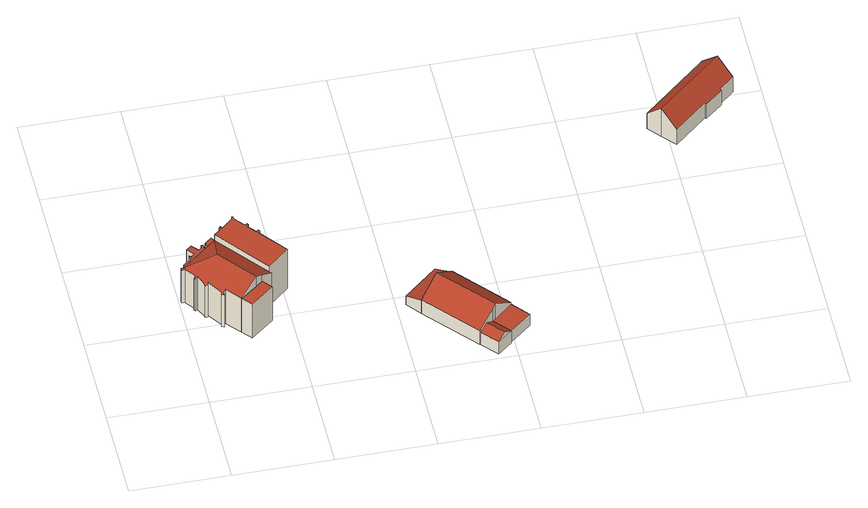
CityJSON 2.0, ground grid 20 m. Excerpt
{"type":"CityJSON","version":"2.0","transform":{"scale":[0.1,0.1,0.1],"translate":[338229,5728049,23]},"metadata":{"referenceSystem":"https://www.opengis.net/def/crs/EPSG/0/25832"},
"CityObjects":{
"building1":{"type":"Building","attributes":{"Gemeindeschluessel":"05170048","Geometrietyp2DReferenz":"3000","function":"31001_1010"},"address":[{"country":"Germany","locality":"Wesel","thoroughfareNumber":"43","thoroughfareName":"Wurmflakstraße"}],"children":["building1-1","building1-2","building1-3","building1-4"]},
"building1-1":{"type":"BuildingPart","attributes":{"roofType":"5000","measuredHeight":11.47},"parents":["building1"],"geometry":[{"type":"MultiSurface","lod":"2","boundaries":[[[0,1,2,3]],[[4,5,1,0]],[[6,7,5,4]],[[8,9,7,6]],[[10,11,9,8]],[[12,13,11,10]],[[14,15,13,12]],[[16,17,15,14]],[[18,19,17,16]],[[20,21,19,18]],[[22,23,21,20]],[[24,25,23,22]],[[26,27,25,24]],[[28,29,27,26]],[[30,31,29,28]],[[32,33,31,30]],[[34,35,33,32]],[[36,37,38,39]],[[40,41,37,36]],[[3,2,42,43]],[[44,40,36,39,45,46]],[[45,34,32,46]],[[32,30,28,26,24,22,20,18,16,14,12,10,8,6,4,0,3,43,44,46]],[[1,5,7,9,11,13,15,17,19,21,23,25,27,29,31,33,35,47,38,37,41,48,42,2]],[[34,45,49,50]],[[50,49,47,35]],[[45,39,38,47]],[[40,44,51,52]],[[51,48,41,52]],[[44,43,51]],[[48,51,43,42]]],"semantics":{"surfaces":[{"type":"WallSurface"},{"type":"RoofSurface"},{"type":"GroundSurface"},{"type":"ClosureSurface"}],"values":[0,0,0,0,0,0,0,0,0,0,0,0,0,0,0,0,0,0,0,0,1,1,1,2,0,3,3,0,3,0,3]}}]},
"building1-2":{"type":"BuildingPart","attributes":{"roofType":"1000","measuredHeight":10.45},"parents":["building1"],"geometry":[{"type":"MultiSurface","lod":"2","boundaries":[[[53,54,55,56]],[[57,58,54,53]],[[59,60,58,57]],[[61,62,60,59]],[[63,64,62,61]],[[65,66,64,63]],[[67,68,66,65]],[[69,70,68,67]],[[71,72,70,69]],[[73,74,72,71]],[[75,76,74,73]],[[77,78,76,75]],[[79,80,78,77]],[[81,82,80,79]],[[83,84,82,81]],[[85,86,84,83]],[[87,88,86,85]],[[89,90,88,87]],[[91,38,90,89]],[[89,87,85,83,81,79,77,75,73,71,69,67,65,63,61,59,57,53,56,92,91]],[[55,54,58,60,62,64,66,68,70,72,74,76,78,80,82,84,86,88,90,38,47]],[[92,56,93,49]],[[47,49,93,55]],[[91,92,45,39]],[[47,38,39,45]]],"semantics":{"surfaces":[{"type":"WallSurface"},{"type":"RoofSurface"},{"type":"GroundSurface"},{"type":"ClosureSurface"}],"values":[0,0,0,0,0,0,0,0,0,0,0,0,0,0,0,0,0,0,0,1,2,0,3,0,3]}}]},
"building1-3":{"type":"BuildingPart","attributes":{"roofType":"1000","measuredHeight":8.96},"parents":["building1"],"geometry":[{"type":"MultiSurface","lod":"2","boundaries":[[[94,95,41,52]],[[96,97,95,94]],[[43,42,97,96]],[[94,52,43,96]],[[41,95,97,42]],[[51,52,41,48]],[[43,51,48,42]]],"semantics":{"surfaces":[{"type":"WallSurface"},{"type":"RoofSurface"},{"type":"GroundSurface"},{"type":"ClosureSurface"}],"values":[0,0,0,1,2,3,3]}}]},
"building1-4":{"type":"BuildingPart","attributes":{"roofType":"1000","measuredHeight":5.68},"parents":["building1"],"geometry":[{"type":"MultiSurface","lod":"2","boundaries":[[[98,99,35,50]],[[100,101,99,98]],[[102,103,101,100]],[[104,105,103,102]],[[106,107,105,104]],[[108,109,107,106]],[[110,111,109,108]],[[112,113,111,110]],[[114,115,113,112]],[[116,117,115,114]],[[118,119,117,116]],[[120,121,119,118]],[[122,123,121,120]],[[124,125,123,122]],[[126,127,125,124]],[[128,129,127,126]],[[130,131,129,128]],[[132,133,131,130]],[[134,135,133,132]],[[136,137,135,134]],[[93,55,137,136]],[[134,132,130,128,126,124,122,120,118,116,114,112,110,108,106,104,102,100,98,50,93,136]],[[35,99,101,103,105,107,109,111,113,115,117,119,121,123,125,127,129,131,133,135,137,55]],[[49,50,35,47]],[[93,49,47,55]]],"semantics":{"surfaces":[{"type":"WallSurface"},{"type":"RoofSurface"},{"type":"GroundSurface"},{"type":"ClosureSurface"}],"values":[0,0,0,0,0,0,0,0,0,0,0,0,0,0,0,0,0,0,0,0,0,1,2,3,3]}}]},
"building2":{"type":"Building","attributes":{"Geometrietyp2DReferenz":"3000","Gemeindeschluessel":"05170048","function":"51009_1610","roofType":"2100","measuredHeight":3.46},"geometry":[{"type":"Solid","lod":"2","boundaries":[[[[138,139,140,141]],[[142,143,139,138]],[[144,145,143,142]],[[141,140,145,144]],[[142,138,141,144]],[[139,143,145,140]]]],"semantics":{"surfaces":[{"type":"WallSurface"},{"type":"RoofSurface"},{"type":"GroundSurface"}],"values":[[0,0,0,0,1,2]]}}]},
"building3":{"type":"Building","attributes":{"Geometrietyp2DReferenz":"3000","Gemeindeschluessel":"05170048","function":"31001_1010","roofType":"3100","measuredHeight":7.11},"address":[{"country":"Germany","locality":"Wesel","thoroughfareNumber":"45","thoroughfareName":"Wurmflakstraße"}],"geometry":[{"type":"Solid","lod":"2","boundaries":[[[[146,147,148,149]],[[150,140,147,146]],[[151,152,140,150]],[[153,145,152,151]],[[154,155,145,153]],[[156,157,155,154]],[[158,159,157,156]],[[149,148,159,158]],[[154,153,151,156]],[[150,146,149,158,156,151]],[[147,140,152,145,155,157,159,148]]]],"semantics":{"surfaces":[{"type":"WallSurface"},{"type":"RoofSurface"},{"type":"GroundSurface"}],"values":[[0,0,0,0,0,0,0,0,1,1,2]]}}]},
"building4":{"type":"Building","attributes":{"Geometrietyp2DReferenz":"3000","Gemeindeschluessel":"05170048","function":"31001_1010","roofType":"3100","measuredHeight":4.42},"address":[{"country":"Germany","locality":"Wesel","thoroughfareNumber":"45","thoroughfareName":"Wurmflakstraße"}],"geometry":[{"type":"Solid","lod":"2","boundaries":[[[[160,161,159,162]],[[163,164,161,160]],[[165,148,164,163]],[[162,159,148,165]],[[160,166,163]],[[165,167,162]],[[162,167,166,160]],[[163,166,167,165]],[[161,164,148,159]]]],"semantics":{"surfaces":[{"type":"WallSurface"},{"type":"RoofSurface"},{"type":"GroundSurface"}],"values":[[0,0,0,0,0,0,1,1,2]]}}]},
"building5":{"type":"Building","attributes":{"Geometrietyp2DReferenz":"3000","Gemeindeschluessel":"05170048","function":"51009_1610","roofType":"1000","measuredHeight":2.94},"geometry":[{"type":"Solid","lod":"2","boundaries":[[[[168,169,170,171]],[[160,172,169,168]],[[162,173,172,160]],[[171,170,173,162]],[[160,168,171,162]],[[169,172,173,170]]]],"semantics":{"surfaces":[{"type":"WallSurface"},{"type":"RoofSurface"},{"type":"GroundSurface"}],"values":[[0,0,0,0,1,2]]}}]},
"building6":{"type":"Building","attributes":{"Geometrietyp2DReferenz":"3000","Gemeindeschluessel":"05170048","function":"31001_2723","roofType":"3100","measuredHeight":7.52},"address":[{"country":"Germany","locality":"Wesel","thoroughfareNumber":"43","thoroughfareName":"Wurmflakstraße"}],"geometry":[{"type":"Solid","lod":"2","boundaries":[[[[174,175,176,177]],[[178,179,175,174]],[[180,181,179,178]],[[182,183,181,180]],[[184,185,183,182]],[[186,187,185,184]],[[188,189,187,186]],[[190,191,189,188]],[[192,193,191,190]],[[177,176,193,192]],[[182,180,178,184]],[[174,177,192,190,188,186,184,178]],[[175,179,181,183,185,187,189,191,193,176]]]],"semantics":{"surfaces":[{"type":"WallSurface"},{"type":"RoofSurface"},{"type":"GroundSurface"}],"values":[[0,0,0,0,0,0,0,0,0,0,1,1,2]]}}]}
},
"vertices":[
[69,197,87],[69,197,1],[74,202,1],[74,202,91],[70,193,86],[70,193,1],[65,195,85],[65,195,1],[66,200,87],[66,200,1],[46,230,89],[46,230,1],[45,225,87],[45,225,1],[39,225,84],[39,225,1],[39,229,86],[39,229,1],[30,249,89],[30,249,1],[26,246,86],[26,246,1],[23,249,86],[23,249,1],[27,252,89],[27,252,1],[11,273,89],[11,273,1],[4,273,86],[4,273,1],[4,278,88],[4,278,1],[11,277,91],[11,277,1],[32,295,91],[32,295,1],[169,227,91],[169,227,1],[166,231,1],[166,231,91],[147,210,107],[147,210,1],[99,172,1],[99,172,91],[134,199,116],[82,336,91],[74,273,116],[82,336,1],[134,199,1],[82,336,58],[32,295,58],[134,199,91],[147,210,91],
[84,338,106],[84,338,1],[85,339,1],[85,339,106],[97,348,106],[97,348,1],[94,352,106],[94,352,1],[97,355,106],[97,355,1],[100,351,106],[100,351,1],[122,370,106],[122,370,1],[123,376,106],[123,376,1],[126,375,106],[126,375,1],[127,370,106],[127,370,1],[144,349,106],[144,349,1],[148,352,106],[148,352,1],[150,349,106],[150,349,1],[146,346,106],[146,346,1],[161,327,106],[161,327,1],[165,331,106],[165,331,1],[168,327,106],[168,327,1],[164,324,106],[164,324,1],[209,268,106],[209,268,1],[166,231,106],[82,336,106],[85,339,58],
[163,190,91],[163,190,1],[116,152,91],[116,152,1],
[17,314,58],[17,314,1],[36,331,58],[36,331,1],[31,331,58],[31,331,1],[32,337,58],[32,337,1],[37,335,58],[37,335,1],[43,340,58],[43,340,1],[31,354,58],[31,354,1],[42,363,58],[42,363,1],[54,349,58],[54,349,1],[60,354,58],[60,354,1],[61,360,58],[61,360,1],[65,360,58],[65,360,1],[65,354,58],[65,354,1],[69,349,58],[69,349,1],[72,357,58],[72,357,1],[69,364,58],[69,364,1],[84,376,58],[84,376,1],[90,366,58],[90,366,1],[91,356,58],[91,356,1],[90,347,58],[90,347,1],
[418,175,28],[418,175,5],[442,146,5],[442,146,39],[487,235,28],[487,235,5],[515,209,39],[515,209,5],
[533,40,41],[533,40,5],[534,41,5],[534,41,42],[442,146,41],[478,178,76],[478,178,5],[515,209,41],[606,103,41],[606,103,5],[570,72,76],[570,72,5],[563,66,69],[563,66,5],
[592,32,37],[592,32,5],[563,66,37],[563,8,37],[563,8,5],[534,41,37],[577,20,49],[548,53,49],
[636,68,37],[636,68,7],[606,103,7],[606,103,37],[592,32,7],[563,66,7],
[1011,486,47],[1011,486,7],[1078,544,7],[1078,544,47],[987,513,82],[987,513,7],[964,540,47],[964,540,7],[1096,655,47],[1096,655,7],[1120,628,82],[1120,628,7],[1144,601,47],[1144,601,7],[1114,575,47],[1114,575,7],[1116,572,44],[1116,572,7],[1080,542,44],[1080,542,7]
]}
